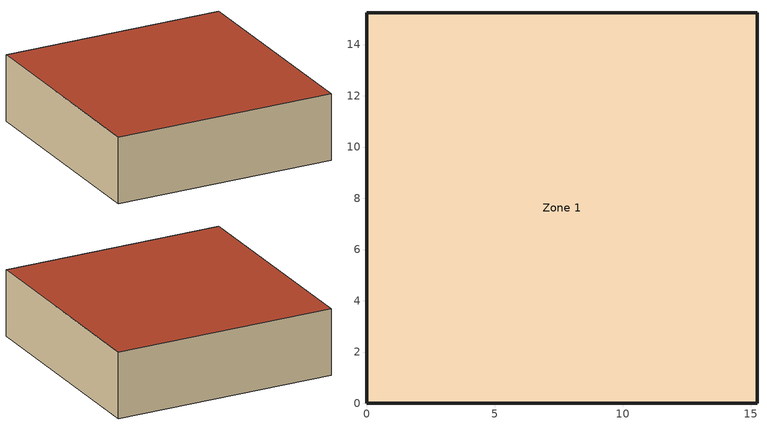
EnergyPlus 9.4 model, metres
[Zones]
Zone 1
 floor adiabatic (FLOOR): 15.24,0 0,0 0,15.24 15.24,15.24 z0
 wall outside (R13WALL): 0,0 15.24,0 15.24,15.24 0,15.24 0,0 z0:4.57
 roof outside (ROOF31): 0,15.24 0,0 15.24,0 15.24,15.24 z4.57
[Building]
Test: Terrain=Suburbs; Loads Convergence Tolerance Value {W}=0.04; Temperature Convergence Tolerance Value {deltaC}=0.4; Solar Distribution=FullExterior; Maximum Number of Warmup Days=25; Minimum Number of Warmup Days=6
[SizingPeriod:DesignDay]
Sizing: Month=1; Day of Month=1; Day Type=Monday; Maximum Dry-Bulb Temperature {C}=35; Daily Dry-Bulb Temperature Range {deltaC}=10; Dry-Bulb Temperature Range Modifier Type=DefaultMultipliers; Humidity Condition Type=WetBulb; Wetbulb or DewPoint at Maximum Dry-Bulb {C}=27; Wind Speed {m/s}=0; Wind Direction {deg}=0; Rain Indicator=No; Snow Indicator=No; Daylight Saving Time Indicator=No; Solar Model Indicator=ASHRAEClearSky; Begin Environment Reset Mode=FullResetAtBeginEnvironment
[Material]
C5 - 4 IN HW CONCRETE: Roughness=MediumRough; Thickness {m}=0.101498; Conductivity {W/m-K}=1.729577; Density {kg/m3}=2242.585; Specific Heat {J/kg-K}=836.8; Thermal Absorptance=0.9; Solar Absorptance=0.65; Visible Absorptance=0.65
[Material:NoMass] Roughness=Rough; Thermal Absorptance=0.9; Solar Absorptance=0.75; Visible Absorptance=0.75
Name | Thermal Resistance {m2-K/W}
R13LAYER | 2.290965
R31LAYER | 5.456
[Construction]
R13WALL: R13LAYER
FLOOR: C5 - 4 IN HW CONCRETE
ROOF31: R31LAYER
[Zone]
Zone 1: Type=1; Multiplier=1; Ceiling Height {m}=autocalculate; Volume {m3}=autocalculate; Floor Area {m2}=autocalculate; Part of Total Floor Area=Yes
[HVACTemplate:Zone:FanCoil]
Zone 1: Supply Air Maximum Flow Rate {m3/s}=autosize; Outdoor Air Method=Flow/Person; Outdoor Air Flow Rate per Person {m3/s}=0.00944; Supply Fan Total Efficiency=0.7; Supply Fan Delta Pressure {Pa}=75; Supply Fan Motor Efficiency=0.9; Supply Fan Motor in Air Stream Fraction=1; Cooling Coil Type=ChilledWater; Cooling Coil Design Setpoint {C}=14; Heating Coil Type=Electric; Heating Coil Design Setpoint {C}=50; Zone Cooling Design Supply Air Temperature Input Method=SupplyAirTemperature; Zone Cooling Design Supply Air Temperature Difference {deltaC}=11.11; Zone Heating Design Supply Air Temperature Input Method=SupplyAirTemperature; Zone Heating Design Supply Air Temperature Difference {deltaC}=30; Low Speed Supply Air Flow Ratio=0.33; Medium Speed Supply Air Flow Ratio=0.66; Baseboard Heating Type=None; Baseboard Heating Capacity {W}=autosize
[HVACTemplate:Plant:ChilledWaterLoop]
CHW Plant Template: Pump Control Type=Intermittent; Chiller Plant Operation Scheme Type=Default; Chilled Water Design Setpoint {C}=7.22; Chilled Water Pump Configuration=ConstantPrimaryVariableSecondary; Primary Chilled Water Pump Rated Head {Pa}=179352; Secondary Chilled Water Pump Rated Head {Pa}=179352; Condenser Plant Operation Scheme Type=Default; Condenser Water Design Setpoint {C}=29.4; Condenser Water Pump Rated Head {Pa}=179352; Chilled Water Setpoint Reset Type=None; Chilled Water Setpoint at Outdoor Dry-Bulb Low {C}=12.2; Chilled Water Reset Outdoor Dry-Bulb Low {C}=15.6; Chilled Water Setpoint at Outdoor Dry-Bulb High {C}=6.7; Chilled Water Reset Outdoor Dry-Bulb High {C}=26.7; Chilled Water Primary Pump Type=PumpPerChiller; Chilled Water Secondary Pump Type=FiveHeaderedPumps; Condenser Water Pump Type=SinglePump; Chilled Water Supply Side Bypass Pipe=Yes; Chilled Water Demand Side Bypass Pipe=Yes; Condenser Water Supply Side Bypass Pipe=Yes; Condenser Water Demand Side Bypass Pipe=Yes; Fluid Type=Water; Loop Design Delta Temperature {deltaC}=6.67; Chilled Water Load Distribution Scheme=SequentialLoad; Condenser Water Load Distribution Scheme=SequentialLoad
[HVACTemplate:Plant:Chiller] Chiller Type=ElectricCentrifugalChiller; Capacity {W}=autosize; Nominal COP {W/W}=6; Condenser Type=WaterCooled; Sizing Factor=1; Maximum Part Load Ratio=1; Optimum Part Load Ratio=1; Minimum Unloading Ratio=0.25; Leaving Chilled Water Lower Temperature Limit {C}=5
Chiller; Chiller 2
[HVACTemplate:Plant:Tower]
Tower: Tower Type=TwoSpeed; High Speed Nominal Capacity {W}=autosize; High Speed Fan Power {W}=autosize; Low Speed Nominal Capacity {W}=autosize; Low Speed Fan Power {W}=autosize; Free Convection Capacity {W}=autosize; Sizing Factor=1
